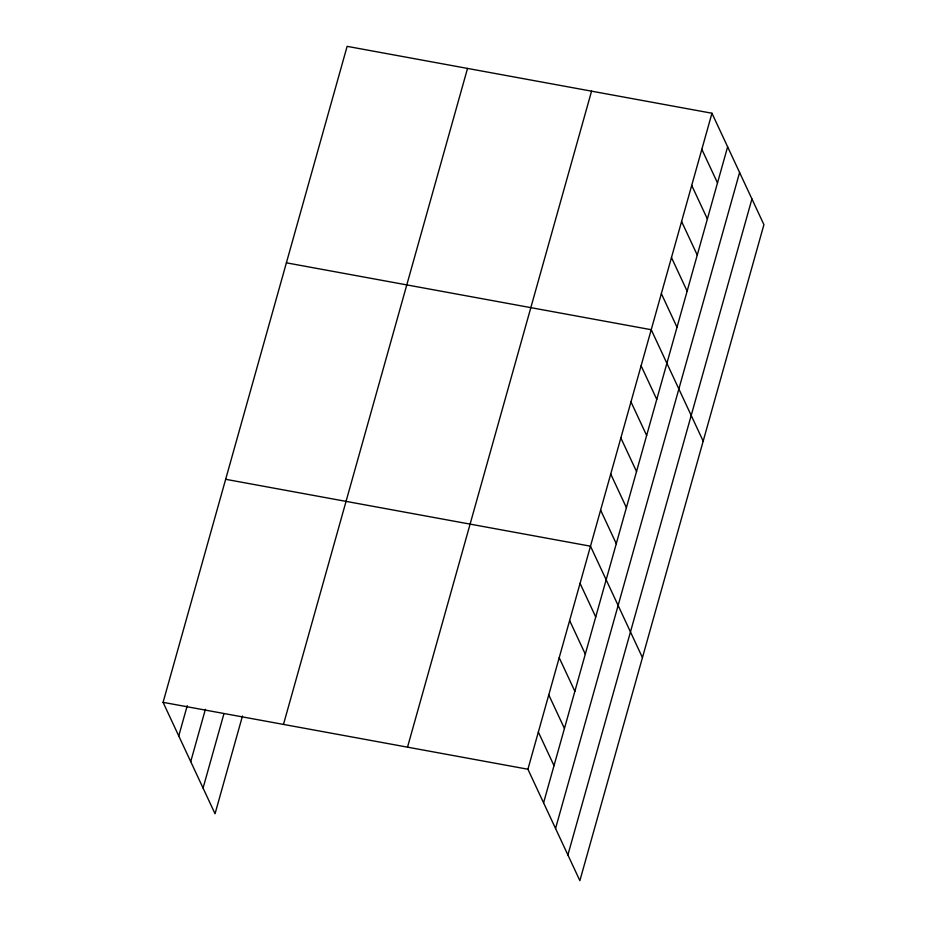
<?xml version="1.0" encoding="UTF-8"?>
<svg xmlns="http://www.w3.org/2000/svg" width="927" height="927" viewBox="0 0 927 927"><rect width="100%" height="100%" fill="white"/><g stroke="black" fill="none" stroke-linecap="round" stroke-linejoin="round"><path stroke-width="1.39" d="M242.468 716.015L215.041 813.767L163.082 702.342L347.127 46.35L711.959 113.233L763.918 224.658L579.873 880.65L527.915 769.236L711.959 113.233M178.749 735.945L187.254 705.656M190.73 761.623L205.4 709.306M203.071 788.077L223.928 713.732M283.477 724.416L467.521 68.424M407.521 747.162L591.565 91.159M543.581 802.828L727.625 146.825M555.551 828.506L739.595 172.515M567.892 854.972L751.936 198.969M286.397 262.828L651.229 329.711L703.176 441.136M225.667 479.305L590.487 546.188L642.446 657.614M163.082 702.342L527.915 769.236M701.832 149.317L717.498 182.909M691.716 185.4L707.382 218.992M681.588 221.472L697.255 255.064M671.472 257.555L687.139 291.148M661.345 293.639L677.011 327.231M641.102 365.794L656.768 399.386M630.974 401.878L646.64 435.47M620.858 437.95L636.525 471.542M610.731 474.033L626.397 507.625M600.615 510.117L616.281 543.709M580.059 583.361L595.725 616.965M569.63 620.545L585.296 654.138M559.201 657.718L574.867 691.31M548.772 694.891L564.439 728.483M538.344 732.063L554.01 765.656"/></g></svg>
